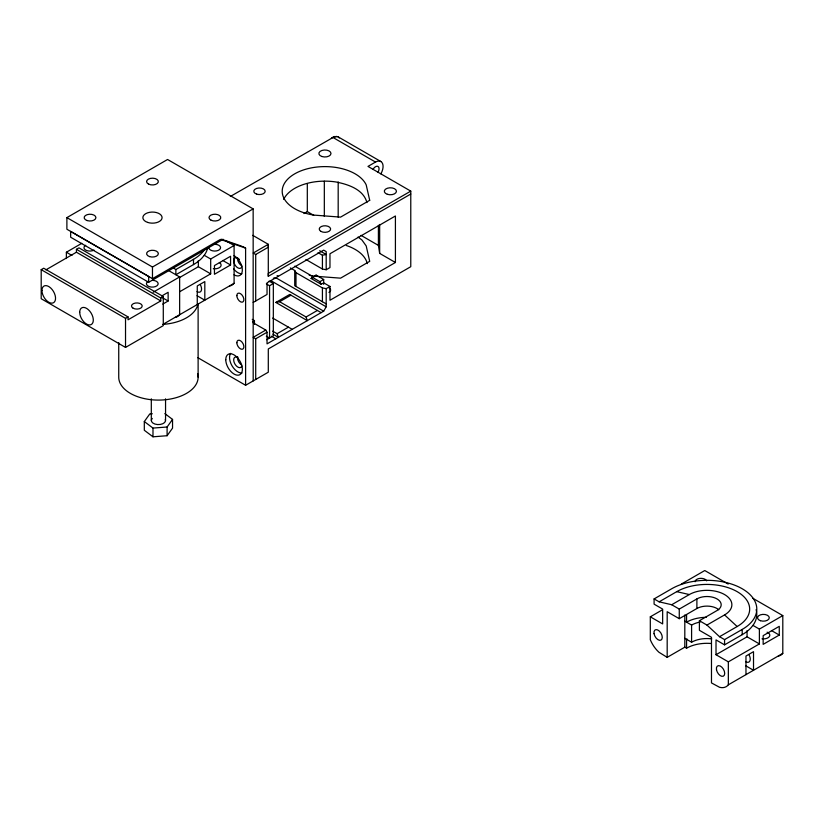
<?xml version="1.0" encoding="UTF-8"?>
<svg xmlns="http://www.w3.org/2000/svg" width="824" height="824" viewBox="0 0 824 824"><rect width="100%" height="100%" fill="white"/><g stroke="black" fill="none" stroke-linecap="round" stroke-linejoin="round"><path stroke-width="1.24" d="M229.68 285.979A21.424 12.37 60 0 0 234.098 283.281L234.098 245.5L226.291 240.989M254.451 324.357L254.451 320.618L252.247 319.341M252.999 322.689L265.781 330.063L267.038 332.247L267.038 343.866L323.678 311.173L326.191 306.806L326.191 288.647L329.971 286.464L329.971 300.266L395.417 262.485L395.417 215.981L329.971 253.761L329.971 267.573L326.191 269.747L322.421 269.026L305.9 259.488M410.774 194.031L268.294 276.287L268.294 273.383L410.774 191.127L410.774 266.698L268.294 348.954L268.294 372.211L245.603 385.272L197.812 357.678M266.677 339.715L273.331 335.873L273.331 283.559L269.561 285.732L269.561 338.056L266.317 336.192M290.347 267.954L294.724 270.478L294.724 285.732L326.191 303.901M778.381 656.069A21.424 12.37 60 0 0 782.8 653.37L782.8 615.59L752.703 598.214M164.841 413.617L172.546 419.406L172.546 428.13L167.097 435.721L152.986 436.802L144.313 430.272L144.313 421.558L149.762 413.957L152.327 413.761M167.097 435.721L167.097 427.007L172.546 419.406M329.971 286.464L323.678 282.828L321.164 284.28L311.091 278.471L316.128 275.123L323.678 279.491L323.678 284.321M311.091 278.471L316.128 275.123M245.603 385.272L245.603 248.137L220.43 239.413L152.471 278.656L66.888 229.237L66.888 217.618L167.571 159.485L253.153 208.894L253.195 380.925M66.373 258.53L66.373 252.226L81.792 243.327M76.436 249.322L78.96 247.87L163.286 296.558L163.286 325.624L125.526 347.419L41.2 298.731L41.2 269.675L43.713 268.212L128.039 316.9L128.039 319.805L160.762 300.914L160.762 298.01L76.436 249.322L76.436 252.226L160.762 300.914M45.897 269.86L76.436 252.226M230.339 196.472L334.688 136.527L338.077 136.825L380.873 161.535M66.888 217.618L152.471 267.028L253.153 208.894M148.691 282.282L148.691 276.483L70.658 231.42L70.658 237.23L148.691 282.282L223.16 239.29M172.855 267.779L175.873 269.52L193.496 259.354A49.842 28.778 0 0 0 204.29 250.012M207.658 247.993A49.842 28.778 0 0 1 204.29 255.244L202.199 257.799A49.842 28.778 0 0 1 193.496 264.586L175.873 274.752L175.873 269.52M380.873 173.864A10.681 6.17 -60 0 0 382.511 163.42A10.681 6.17 -60 0 0 375.528 162.06L367.978 166.417L410.774 191.127M153.213 292.201L179.642 276.936L179.642 314.727A21.424 12.37 60 0 1 175.224 317.425M204.249 255.296L210.687 259.014L234.098 245.5M179.508 277.595L198.357 266.719L210.687 273.836L210.687 259.014M303.974 213.55L307.311 211.624L313.697 215.301M161.7 296.012L168.137 292.293L168.137 301.007L162.771 304.108M41.2 269.675L125.526 318.352L128.039 316.9M160.762 298.01L163.286 296.558M179.642 291.758L210.687 273.836M230.565 264.968L214.456 274.268L214.456 265.555L230.565 256.254L230.565 264.968L222.768 260.466M268.294 276.287L268.294 244.316L253.195 253.04L255.708 254.492L268.294 247.221L268.294 244.316L252.741 235.334M163.131 324.265L234.098 283.281M253.195 302.449L267.038 294.456L267.038 282.828L323.678 250.136L326.191 251.588L326.191 269.747M275.855 302.449L279.624 301.728L306.054 316.983L307.311 320.618L275.855 302.449L289.698 294.456L321.164 312.626M279.624 301.728L290.954 295.188M312.348 277.307L319.897 281.664L323.678 279.491M252.772 321.587L254.451 320.618M265.781 330.063L253.195 337.325L255.708 338.788L255.708 379.473M255.708 338.788L267.038 332.247M272.703 331.155L277.111 333.699L288.431 327.159M306.054 316.983L317.384 310.442M711.184 643.493A28.84 16.645 0 0 0 686.567 648.189L684.806 647.17L667.183 657.346L658.932 652.248A21.424 12.37 60 0 1 650.311 639.774L650.311 616.816L662.651 623.923L662.651 609.091L654.091 604.157L654.091 598.924L671.715 588.748A49.842 28.778 0 0 1 742.197 588.748A49.842 28.778 0 0 1 742.197 629.443L742.197 634.676L724.574 644.842L716.015 639.908L716.015 654.73L728.344 661.847L759.388 643.925L759.388 629.103L782.8 615.59M681.355 584.051L704.767 570.538L728.179 584.051M654.091 598.924L659.128 601.829L676.741 591.653A42.714 24.658 0 0 1 737.161 591.653A42.714 24.658 0 0 1 737.161 626.528L719.537 636.705L706.951 625.076L699.401 620.719L699.401 630.309L711.483 637.292L711.483 682.921L719.599 687.309A21.424 12.37 60 0 0 728.344 684.806L782.8 653.37M650.311 616.816L662.506 609.77M659.128 601.829L671.715 604.734L689.327 594.557A24.916 14.389 0 0 1 724.574 594.557A24.916 14.389 0 0 1 724.574 614.91L737.161 626.528M671.715 604.734L679.264 609.091L696.888 598.924A14.235 8.219 0 0 1 717.024 598.924A14.235 8.219 0 0 1 717.024 610.543L699.401 620.719M667.183 657.346L667.183 611.707L679.264 618.69L696.888 608.514A14.235 8.219 0 0 1 718.796 609.76M706.951 625.076L724.574 614.91M719.537 636.705L724.574 639.609L742.197 629.443M716.015 654.73L747.059 636.808L759.388 643.925M779.267 635.057L763.158 644.358L763.158 635.644L779.267 626.343L779.267 635.057L771.47 630.556M334.688 136.527L331.403 138.133M334.575 137.237L336.511 136.341M318.012 252.669L322.421 255.213L326.191 254.492L319.681 250.733M273.331 278.224L275.855 277.739M144.313 421.558L152.986 428.078L167.097 427.007M294.724 270.478L295.991 272.662L322.421 287.916L326.191 288.647M676.741 591.653L689.327 594.557M221.512 239.207L241.885 246.263M332.742 137.351L375.528 162.06M361.005 235.355L378.401 245.398L379.658 253.39L395.417 262.485M294.776 266.142L313.604 277.019M243.09 246.685L245.603 248.137M277.111 275.566L278.368 276.287M275.535 277.564L326.191 306.806M270.818 280.654L323.678 311.173M269.077 281.097L273.331 283.559M266.368 283.899L269.561 285.732M272.682 318.064L292.211 329.332M168.384 270.437L179.642 276.936M272.94 334.194L278.368 337.325L277.111 333.699M271.395 336.213L275.855 338.788M197.018 295.682L204.815 300.193L204.815 281.592L197.266 285.949L197.266 304.55M752.951 625.385L759.388 629.103M162.575 297.794L168.137 301.007M66.373 252.226L71.945 255.45M684.806 621.152L691.594 625.076A21.712 12.535 0 0 1 700.143 622.038M745.72 665.771L753.517 670.273L753.517 651.671L745.967 656.038L745.967 674.64M684.806 638.301L691.594 642.226A21.712 12.535 0 0 1 711.709 638.858M358.049 237.065L361.932 239.98L366.196 245.933L369.708 261.342L340.57 278.162L313.882 276.133A42.714 24.658 0 0 1 309.165 275.237M338.077 136.825L339.282 137.938M319.897 281.664L321.164 284.28M366.927 202.611C363.518 189.324 348.027 184.339 335.996 181.98A42.714 24.658 0 0 0 283.672 199.418M747.059 630.628L747.059 636.808M728.344 661.847L728.344 684.806M724.574 639.609L724.574 644.842M696.888 598.924L696.888 608.514M691.594 625.076L691.594 642.226M686.567 614.817L686.567 622.171A28.84 16.645 0 0 1 706.24 617.3M686.567 648.189L686.567 639.321A28.84 16.645 0 0 1 687.072 639.033M684.806 615.023L684.806 647.17M679.264 609.091L679.264 618.69M379.658 224.478L379.658 253.39M378.401 225.282L378.401 245.398M338.18 181.95L338.18 217.145M324.326 181.218L324.326 216.413M322.421 255.213L322.421 269.026M322.421 287.916L322.421 301.728M307.311 183.968L307.311 211.624M295.991 272.662L295.991 286.464M255.708 254.492L255.708 300.997M198.357 260.538L198.357 266.719M198.12 304.159L198.12 377.176M193.496 259.354L193.496 264.586M165.552 398.826L165.552 420.487M152.986 428.078L152.986 436.802M152.471 267.028L152.471 278.656M151.307 398.826L151.307 420.487M125.526 318.352L125.526 347.419M118.738 342.588L118.738 377.176A39.696 22.918 0 0 0 161.545 400.021A39.696 22.918 0 0 0 197.636 373.591M756.123 609.636A49.842 28.778 0 0 1 752.992 625.334L750.901 627.888A49.842 28.778 0 0 1 742.197 634.676M748.923 654.627A6.407 3.698 60 0 1 749.912 660.889A6.407 3.698 60 0 1 745.72 661.703M767.123 632.193A6.407 3.698 0 0 1 769.266 636.715A6.407 3.698 0 0 1 761.994 638.816M695.116 581.723A5.871 3.389 0 0 1 700.225 578.366A5.871 3.389 0 0 1 706.662 580.848M152.285 280.325A5.871 3.389 0 0 1 157.961 284.599A5.871 3.389 0 0 1 149.35 286.659A5.871 3.389 0 0 1 148.135 281.324M94.008 250.074A5.871 3.389 0 0 1 85.706 250.074A5.871 3.389 0 0 1 85.706 245.274M200.222 284.538A6.407 3.698 60 0 1 201.21 290.8A6.407 3.698 60 0 1 197.018 291.614M213.2 244.398A5.871 3.389 0 0 1 220.564 247.385A5.871 3.389 0 0 1 214.199 251.052A5.871 3.389 0 0 1 209.038 246.798M219.369 262.578A6.407 3.698 0 0 1 220.276 266.955A6.407 3.698 0 0 1 213.292 268.727M197.904 303.994A39.696 22.918 0 0 1 163.039 324.368M165.305 419.416A7.117 4.11 0 0 1 157.497 424.556A7.117 4.11 0 0 1 152.265 418.427M241.823 265.792A5.871 3.389 60 0 1 237.549 257.603M241.834 266.533A5.871 3.389 60 0 1 236.859 267.172A5.871 3.389 60 0 1 233.748 259.694A5.871 3.389 60 0 1 238.62 258.808M239.012 259.148A5.871 3.389 60 0 1 239.393 259.529M241.617 364.919A5.871 3.389 60 0 1 237.611 356.565M241.854 365.866A5.871 3.389 60 0 1 237.127 366.608A5.871 3.389 60 0 1 233.707 359.501A5.871 3.389 60 0 1 237.848 357.513M234.026 255.636A11.752 6.777 60 0 1 242.338 270.025A11.752 6.777 60 0 1 234.026 274.814M241.999 373.014A11.752 6.777 60 0 1 231.966 365.702A11.752 6.777 60 0 1 230.648 353.362M241.957 273.753A11.752 6.777 60 0 1 233.655 268.954M346.296 245.49A42.714 24.658 0 0 1 367.288 263.628M328.961 287.772A5.696 3.286 0 0 1 328.961 292.427M373.035 169.342A4.985 2.874 -60 0 1 378.02 166.469A4.985 2.874 -60 0 1 378.02 172.216M369.708 200.304L340.57 217.124L313.882 215.095A42.714 24.658 0 0 1 294.724 173.833A42.714 24.658 0 0 1 366.196 184.885L369.708 200.304M716.489 669.675A5.871 3.389 60 0 0 723.338 676.174A5.871 3.389 60 0 0 721.824 667.172A5.871 3.389 60 0 0 716.489 669.675M654.05 633.646A5.871 3.389 60 0 0 660.899 640.145A5.871 3.389 60 0 0 659.385 631.143A5.871 3.389 60 0 0 654.05 633.646M760.48 620.709A5.871 3.389 0 0 0 769.286 617.763A5.871 3.389 0 0 0 760.48 614.828A5.871 3.389 0 0 0 760.48 620.709M149.535 256.594A5.871 3.389 0 0 0 158.342 253.658A5.871 3.389 0 0 0 149.535 250.723A5.871 3.389 0 0 0 149.535 256.594M87.107 220.554A5.871 3.389 0 0 0 95.914 217.618A5.871 3.389 0 0 0 87.107 214.683A5.871 3.389 0 0 0 87.107 220.554M148.701 184.174A5.871 3.389 0 0 0 158.249 182.155A5.871 3.389 0 0 0 150.452 178.386A5.871 3.389 0 0 0 148.701 184.174M211.037 220.173A5.871 3.389 0 0 0 220.657 218.267A5.871 3.389 0 0 0 212.983 214.405A5.871 3.389 0 0 0 211.037 220.173M147.661 222.418A9.61 5.552 0 0 0 162.081 217.618A9.61 5.552 0 0 0 147.661 212.808A9.61 5.552 0 0 0 147.661 222.418M225.766 359.686A11.752 6.777 60 0 0 238.218 375.188A11.752 6.777 60 0 0 238.218 358.574A11.752 6.777 60 0 0 225.766 359.686M236.838 342.702A4.985 2.874 60 0 0 242.122 349.283A4.985 2.874 60 0 0 242.122 342.238A4.985 2.874 60 0 0 236.838 342.702M236.838 295.62A4.985 2.874 60 0 0 242.122 302.192A4.985 2.874 60 0 0 242.122 295.147A4.985 2.874 60 0 0 236.838 295.62M321.906 156.508A6.056 3.492 0 0 0 330.991 153.491A6.056 3.492 0 0 0 321.906 150.462A6.056 3.492 0 0 0 321.906 156.508M387.352 194.299A6.056 3.492 0 0 0 396.437 191.271A6.056 3.492 0 0 0 387.352 188.243A6.056 3.492 0 0 0 387.352 194.299M320.907 231.379A5.696 3.286 0 0 0 330.434 229.906A5.696 3.286 0 0 0 323.461 225.879A5.696 3.286 0 0 0 320.907 231.379M256.645 194.124A5.696 3.286 0 0 0 265.184 191.271A5.696 3.286 0 0 0 256.645 188.428A5.696 3.286 0 0 0 256.645 194.124M41.952 290.45A9.61 5.552 60 0 0 52.149 303.139A9.61 5.552 60 0 0 52.149 289.543A9.61 5.552 60 0 0 41.952 290.45M79.712 312.255A9.61 5.552 60 0 0 89.909 324.934A9.61 5.552 60 0 0 89.909 311.338A9.61 5.552 60 0 0 79.712 312.255M133.076 308.186A5.335 3.08 0 0 0 142.016 306.796A5.335 3.08 0 0 0 135.476 303.026A5.335 3.08 0 0 0 133.076 308.186"/></g></svg>
